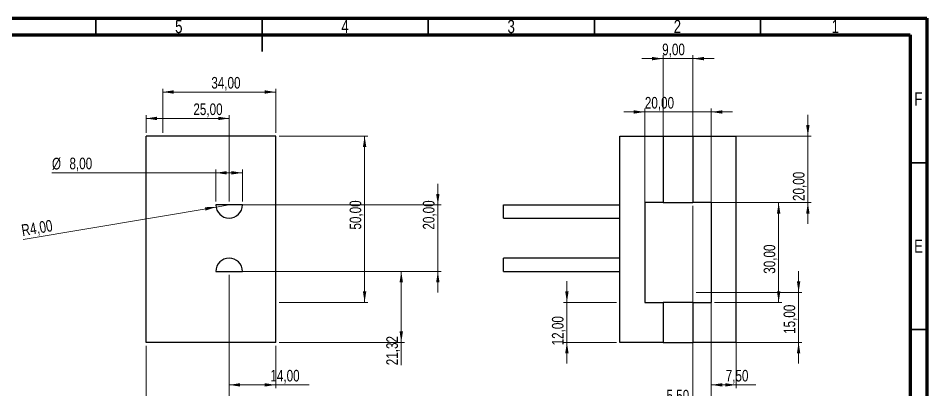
# Model space of a CAD drawing. Header units: millimetres. Extents: x 0 to 415, y 0 to 292.
# Drawn here: x 141.6 to 415, y 180.3 to 292 of the extents above; entities that cross this region are included whole.
import ezdxf

# ---------------------------------------------------------------- set-up
doc = ezdxf.new("R2010")
doc.units = ezdxf.units.MM
doc.styles.add('SLDTEXTSTYLE0', font='TXT', dxfattribs={"width": 0.75})
doc.dimstyles.new('SLDDIMSTYLE0', dxfattribs={"dimtxt": 3.5, "dimasz": 3.302, "dimexe": 0, "dimexo": 0.0625, "dimgap": 0.875, "dimtad": 1, "dimrnd": 1e-09, "dimzin": 12, "dimdsep": 46, "dimtxsty": 'SLDTEXTSTYLE0', "dimsah": 1, "dimcen": 0.09, "dimadec": 0, "dimazin": 3, "dimtfac": 1, "dimtofl": 0, "dimtmove": 0, "dimatfit": 3, "dimfxl": 0, "dimfrac": 2, "dimtolj": 1, "dimtzin": 12, "dimarcsym": 0})
doc.dimstyles.new('SLDDIMSTYLE1', dxfattribs={"dimtxt": 3.5, "dimasz": 3.302, "dimexe": 0, "dimexo": 0.0625, "dimgap": 0.875, "dimtad": 1, "dimrnd": 1e-09, "dimzin": 12, "dimdsep": 46, "dimtxsty": 'SLDTEXTSTYLE0', "dimsah": 1, "dimcen": 0.09, "dimadec": 0, "dimazin": 3, "dimtfac": 1, "dimtmove": 0, "dimatfit": 0, "dimfxl": 0, "dimfrac": 2, "dimtolj": 1, "dimtzin": 12, "dimarcsym": 0})
doc.dimstyles.new('SLDDIMSTYLE2', dxfattribs={"dimtxt": 3.5, "dimasz": 3.302, "dimexe": 0, "dimexo": 0.0625, "dimgap": 0.875, "dimtad": 1, "dimrnd": 1e-09, "dimzin": 12, "dimdsep": 46, "dimtxsty": 'SLDTEXTSTYLE0', "dimsah": 1, "dimcen": 0, "dimadec": 0, "dimazin": 3, "dimtfac": 1, "dimtofl": 0, "dimtmove": 0, "dimatfit": 3, "dimfxl": 0, "dimfrac": 2, "dimtolj": 1, "dimtzin": 12, "dimarcsym": 0})

# ---------------------------------------------------------------- blocks, each defined once
blk = doc.blocks.new('_D')
at = {"color": 7, "linetype": 'Continuous', "lineweight": 0}
for p, q in [((220.11, 256.6), (246.86, 256.6)), ((245.86, 206.6), (245.86, 256.6)), ((220.11, 206.6), (246.86, 206.6))]:
    blk.add_line(p, q, dxfattribs=at)
at = {"color": 7, "linetype": 'Continuous', "lineweight": 18}
for points in [[(245.86, 256.6), (245.35, 253.3), (246.37, 253.3)], [(245.86, 206.6), (246.37, 209.9), (245.35, 209.9)]]:
    blk.add_solid(points, dxfattribs=at)
at = {"color": 7, "linetype": 'Continuous', "lineweight": 18, "insert": (241.35, 228.48), "char_height": 3.5, "attachment_point": 1, "rotation": 90, "style": 'SLDTEXTSTYLE0'}
blk.add_mtext('50,00', dxfattribs=at)
blk = doc.blocks.new('_D_1')
at = {"color": 7, "linetype": 'Continuous', "lineweight": 0}
for p, q in [((185.11, 257.6), (185.11, 270.82)), ((219.11, 257.6), (219.11, 270.82)), ((185.11, 269.82), (219.11, 269.82))]:
    blk.add_line(p, q, dxfattribs=at)
at = {"color": 7, "linetype": 'Continuous', "lineweight": 18}
for points in [[(185.11, 269.82), (188.41, 269.32), (188.41, 270.33)], [(219.11, 269.82), (215.81, 270.33), (215.81, 269.32)]]:
    blk.add_solid(points, dxfattribs=at)
at = {"color": 7, "linetype": 'Continuous', "lineweight": 18, "insert": (199.74, 274.34), "char_height": 3.5, "attachment_point": 1, "style": 'SLDTEXTSTYLE0'}
blk.add_mtext('34,00', dxfattribs=at)
blk = doc.blocks.new('_D_2')
at = {"color": 7, "linetype": 'Continuous', "lineweight": 0}
for p, q in [((267.89, 235.92), (267.89, 242.27)), ((206.11, 235.92), (268.89, 235.92)), ((267.89, 215.92), (267.89, 235.92)), ((206.11, 215.92), (268.89, 215.92)), ((267.89, 215.92), (267.89, 209.57))]:
    blk.add_line(p, q, dxfattribs=at)
at = {"color": 7, "linetype": 'Continuous', "lineweight": 18}
for points in [[(267.89, 235.92), (268.4, 239.22), (267.38, 239.22)], [(267.89, 215.92), (267.38, 212.62), (268.4, 212.62)]]:
    blk.add_solid(points, dxfattribs=at)
at = {"color": 7, "linetype": 'Continuous', "lineweight": 18, "insert": (263.38, 228.48), "char_height": 3.5, "attachment_point": 1, "rotation": 90, "style": 'SLDTEXTSTYLE0'}
blk.add_mtext('20,00', dxfattribs=at)
blk = doc.blocks.new('_D_3')
at = {"color": 7, "linetype": 'Continuous', "lineweight": 0}
for p, q in [((180.11, 257.6), (180.11, 262.88)), ((205.11, 236.92), (205.11, 262.88)), ((205.11, 261.88), (180.11, 261.88))]:
    blk.add_line(p, q, dxfattribs=at)
at = {"color": 7, "linetype": 'Continuous', "lineweight": 18}
for points in [[(180.11, 261.88), (183.41, 261.37), (183.41, 262.39)], [(205.11, 261.88), (201.81, 262.39), (201.81, 261.37)]]:
    blk.add_solid(points, dxfattribs=at)
at = {"color": 7, "linetype": 'Continuous', "lineweight": 18, "insert": (194.35, 266.39), "char_height": 3.5, "attachment_point": 1, "style": 'SLDTEXTSTYLE0'}
blk.add_mtext('25,00', dxfattribs=at)
blk = doc.blocks.new('_D_4')
at = {"color": 7, "linetype": 'Continuous', "lineweight": 0}
for p, q in [((205.11, 214.92), (205.11, 170.64)), ((180.11, 193.6), (180.11, 170.64)), ((205.11, 171.64), (180.11, 171.64)), ((205.11, 171.64), (221.46, 171.64))]:
    blk.add_line(p, q, dxfattribs=at)
at = {"color": 7, "linetype": 'Continuous', "lineweight": 18}
for points in [[(180.11, 171.64), (183.41, 171.14), (183.41, 172.15)], [(205.11, 171.64), (201.81, 172.15), (201.81, 171.14)]]:
    blk.add_solid(points, dxfattribs=at)
at = {"color": 7, "linetype": 'Continuous', "lineweight": 18, "insert": (209.82, 176.16), "char_height": 3.5, "attachment_point": 1, "style": 'SLDTEXTSTYLE0'}
blk.add_mtext('25,00', dxfattribs=at)
blk = doc.blocks.new('_D_5')
at = {"color": 7, "linetype": 'Continuous', "lineweight": 0}
for p, q in [((210.11, 215.92), (257.89, 215.92)), ((256.89, 215.92), (256.89, 194.6)), ((220.11, 194.6), (257.89, 194.6)), ((256.89, 194.6), (256.89, 187.72))]:
    blk.add_line(p, q, dxfattribs=at)
at = {"color": 7, "linetype": 'Continuous', "lineweight": 18}
for points in [[(256.89, 215.92), (256.38, 212.62), (257.4, 212.62)], [(256.89, 194.6), (257.4, 197.9), (256.38, 197.9)]]:
    blk.add_solid(points, dxfattribs=at)
at = {"color": 7, "linetype": 'Continuous', "lineweight": 18, "insert": (252.38, 187.72), "char_height": 3.5, "attachment_point": 1, "rotation": 90, "style": 'SLDTEXTSTYLE0'}
blk.add_mtext('21,32', dxfattribs=at)
blk = doc.blocks.new('_D_6')
at = {"color": 7, "linetype": 'Continuous', "lineweight": 0}
for p, q in [((205.11, 214.92), (205.11, 180.82)), ((219.11, 193.6), (219.11, 180.82)), ((205.11, 181.82), (219.11, 181.82)), ((219.11, 181.82), (229.16, 181.82))]:
    blk.add_line(p, q, dxfattribs=at)
at = {"color": 7, "linetype": 'Continuous', "lineweight": 18}
for points in [[(205.11, 181.82), (208.41, 181.32), (208.41, 182.33)], [(219.11, 181.82), (215.81, 182.33), (215.81, 181.32)]]:
    blk.add_solid(points, dxfattribs=at)
at = {"color": 7, "linetype": 'Continuous', "lineweight": 18, "insert": (217.52, 186.34), "char_height": 3.5, "attachment_point": 1, "style": 'SLDTEXTSTYLE0'}
blk.add_mtext('14,00', dxfattribs=at)
blk = doc.blocks.new('_D_7')
at = {"color": 7, "linetype": 'Continuous', "lineweight": 0}
for q in [(143.13, 225.49), (205.11, 235.92)]:
    blk.add_line((201.17, 235.26), q, dxfattribs=at)
at = {"color": 7, "linetype": 'Continuous', "lineweight": 18}
blk.add_solid([(201.17, 235.26), (197.83, 235.21), (197.99, 234.21)], dxfattribs=at)
at = {"color": 7, "linetype": 'Continuous', "lineweight": 18, "insert": (142.38, 229.94), "char_height": 3.5, "attachment_point": 1, "rotation": 9.5507, "style": 'SLDTEXTSTYLE0'}
blk.add_mtext('R4,00', dxfattribs=at)
blk = doc.blocks.new('_D_8')
at = {"color": 7, "linetype": 'Continuous', "lineweight": 0}
for p, q in [((201.11, 236.92), (201.11, 246.54)), ((209.11, 236.92), (209.11, 246.54)), ((201.11, 245.54), (151.8, 245.54)), ((209.11, 245.54), (201.11, 245.54))]:
    blk.add_line(p, q, dxfattribs=at)
at = {"color": 7, "linetype": 'Continuous', "lineweight": 18}
for points in [[(201.11, 245.54), (204.41, 245.03), (204.41, 246.05)], [(209.11, 245.54), (205.81, 246.05), (205.81, 245.03)]]:
    blk.add_solid(points, dxfattribs=at)
at = {"color": 7, "linetype": 'Continuous', "lineweight": 18, "char_height": 3.5, "attachment_point": 1, "style": 'SLDTEXTSTYLE0'}
for s, insert in [('%%c', (151.8, 250.05)), ('8,00', (157.07, 250.1))]:
    blk.add_mtext(s, dxfattribs=dict(at, insert=insert))
blk = doc.blocks.new('_D_9')
at = {"color": 7, "linetype": 'Continuous', "lineweight": 0}
for p, q in [((330.15, 263.82), (323.8, 263.82)), ((330.15, 207.6), (330.15, 264.82)), ((350.15, 263.82), (330.15, 263.82)), ((350.15, 207.6), (350.15, 264.82)), ((350.15, 263.82), (356.5, 263.82))]:
    blk.add_line(p, q, dxfattribs=at)
at = {"color": 7, "linetype": 'Continuous', "lineweight": 18}
for points in [[(330.15, 263.82), (326.84, 264.33), (326.84, 263.32)], [(350.15, 263.82), (353.45, 263.32), (353.45, 264.33)]]:
    blk.add_solid(points, dxfattribs=at)
at = {"color": 7, "linetype": 'Continuous', "lineweight": 18, "insert": (330.17, 268.34), "char_height": 3.5, "attachment_point": 1, "style": 'SLDTEXTSTYLE0'}
blk.add_mtext('20,00', dxfattribs=at)
blk = doc.blocks.new('_D_10')
at = {"color": 7, "linetype": 'Continuous', "lineweight": 0}
for p, q in [((350.15, 205.6), (350.15, 180.82)), ((357.65, 205.6), (357.65, 180.82)), ((350.15, 181.82), (357.65, 181.82)), ((357.65, 181.82), (363.55, 181.82))]:
    blk.add_line(p, q, dxfattribs=at)
at = {"color": 7, "linetype": 'Continuous', "lineweight": 18}
for points in [[(350.15, 181.82), (353.45, 181.32), (353.45, 182.33)], [(357.65, 181.82), (354.34, 182.33), (354.34, 181.32)]]:
    blk.add_solid(points, dxfattribs=at)
at = {"color": 7, "linetype": 'Continuous', "lineweight": 18, "insert": (354.5, 186.34), "char_height": 3.5, "attachment_point": 1, "style": 'SLDTEXTSTYLE0'}
blk.add_mtext('7,50', dxfattribs=at)
blk = doc.blocks.new('_D_11')
at = {"color": 7, "linetype": 'Continuous', "lineweight": 0}
for p, q in [((351.15, 236.6), (371.42, 236.6)), ((370.42, 206.6), (370.42, 236.6)), ((351.15, 206.6), (371.42, 206.6))]:
    blk.add_line(p, q, dxfattribs=at)
at = {"color": 7, "linetype": 'Continuous', "lineweight": 18}
for points in [[(370.42, 236.6), (369.92, 233.3), (370.93, 233.3)], [(370.42, 206.6), (370.93, 209.9), (369.92, 209.9)]]:
    blk.add_solid(points, dxfattribs=at)
at = {"color": 7, "linetype": 'Continuous', "lineweight": 18, "insert": (365.91, 215.21), "char_height": 3.5, "attachment_point": 1, "rotation": 90, "style": 'SLDTEXTSTYLE0'}
blk.add_mtext('30,00', dxfattribs=at)
blk = doc.blocks.new('_D_12')
at = {"color": 7, "linetype": 'Continuous', "lineweight": 0}
for p, q in [((335.65, 279.85), (329.3, 279.85)), ((335.65, 237.6), (335.65, 280.85)), ((335.65, 279.85), (344.65, 279.85)), ((344.65, 237.6), (344.65, 280.85)), ((344.65, 279.85), (351, 279.85))]:
    blk.add_line(p, q, dxfattribs=at)
at = {"color": 7, "linetype": 'Continuous', "lineweight": 18}
for points in [[(335.65, 279.85), (332.34, 280.36), (332.34, 279.34)], [(344.65, 279.85), (347.95, 279.34), (347.95, 280.36)]]:
    blk.add_solid(points, dxfattribs=at)
at = {"color": 7, "linetype": 'Continuous', "lineweight": 18, "insert": (335.38, 284.36), "char_height": 3.5, "attachment_point": 1, "style": 'SLDTEXTSTYLE0'}
blk.add_mtext('9,00', dxfattribs=at)
blk = doc.blocks.new('_D_13')
at = {"color": 7, "linetype": 'Continuous', "lineweight": 0}
for p, q in [((344.65, 235.6), (344.65, 174.82)), ((350.15, 235.6), (350.15, 174.82)), ((344.65, 175.82), (336.68, 175.82)), ((344.65, 175.82), (350.15, 175.82)), ((350.15, 175.82), (356.5, 175.82))]:
    blk.add_line(p, q, dxfattribs=at)
at = {"color": 7, "linetype": 'Continuous', "lineweight": 18}
for points in [[(344.65, 175.82), (341.34, 176.33), (341.34, 175.32)], [(350.15, 175.82), (353.45, 175.32), (353.45, 176.33)]]:
    blk.add_solid(points, dxfattribs=at)
at = {"color": 7, "linetype": 'Continuous', "lineweight": 18, "insert": (336.68, 180.34), "char_height": 3.5, "attachment_point": 1, "style": 'SLDTEXTSTYLE0'}
blk.add_mtext('5,50', dxfattribs=at)
blk = doc.blocks.new('_D_14')
at = {"color": 7, "linetype": 'Continuous', "lineweight": 0}
for p, q in [((379.21, 256.6), (379.21, 262.95)), ((336.65, 256.6), (380.21, 256.6)), ((379.21, 236.6), (379.21, 256.6)), ((336.65, 236.6), (380.21, 236.6)), ((379.21, 236.6), (379.21, 230.25))]:
    blk.add_line(p, q, dxfattribs=at)
at = {"color": 7, "linetype": 'Continuous', "lineweight": 18}
for points in [[(379.21, 256.6), (379.72, 259.9), (378.7, 259.9)], [(379.21, 236.6), (378.7, 233.3), (379.72, 233.3)]]:
    blk.add_solid(points, dxfattribs=at)
at = {"color": 7, "linetype": 'Continuous', "lineweight": 18, "insert": (374.7, 237.07), "char_height": 3.5, "attachment_point": 1, "rotation": 90, "style": 'SLDTEXTSTYLE0'}
blk.add_mtext('20,00', dxfattribs=at)
blk = doc.blocks.new('_D_15')
at = {"color": 7, "linetype": 'Continuous', "lineweight": 0}
for p, q in [((306.72, 206.6), (306.72, 212.95)), ((321.65, 206.6), (305.72, 206.6)), ((306.72, 206.6), (306.72, 194.6)), ((321.65, 194.6), (305.72, 194.6)), ((306.72, 194.6), (306.72, 188.25))]:
    blk.add_line(p, q, dxfattribs=at)
at = {"color": 7, "linetype": 'Continuous', "lineweight": 18}
for points in [[(306.72, 206.6), (307.23, 209.9), (306.21, 209.9)], [(306.72, 194.6), (306.21, 191.3), (307.23, 191.3)]]:
    blk.add_solid(points, dxfattribs=at)
at = {"color": 7, "linetype": 'Continuous', "lineweight": 18, "insert": (302.21, 193.69), "char_height": 3.5, "attachment_point": 1, "rotation": 90, "style": 'SLDTEXTSTYLE0'}
blk.add_mtext('12,00', dxfattribs=at)
blk = doc.blocks.new('_D_16')
at = {"color": 7, "linetype": 'Continuous', "lineweight": 0}
for p, q in [((376.42, 209.6), (376.42, 215.95)), ((345.65, 209.6), (377.42, 209.6)), ((376.42, 194.6), (376.42, 209.6)), ((345.65, 194.6), (377.42, 194.6)), ((376.42, 194.6), (376.42, 188.25))]:
    blk.add_line(p, q, dxfattribs=at)
at = {"color": 7, "linetype": 'Continuous', "lineweight": 18}
for points in [[(376.42, 209.6), (376.93, 212.9), (375.92, 212.9)], [(376.42, 194.6), (375.92, 191.3), (376.93, 191.3)]]:
    blk.add_solid(points, dxfattribs=at)
at = {"color": 7, "linetype": 'Continuous', "lineweight": 18, "insert": (371.91, 197.14), "char_height": 3.5, "attachment_point": 1, "rotation": 90, "style": 'SLDTEXTSTYLE0'}
blk.add_mtext('15,00', dxfattribs=at)

msp = doc.modelspace()

# ---------------------------------------------------------------- linework, layer by layer
at = {"color": 7, "linetype": 'Continuous', "lineweight": 70}
for p, q in [((15, 292), (415, 292)), ((415, 292), (415, 5)), ((20, 287), (410, 287)), ((410, 287), (410, 10))]:
    msp.add_line(p, q, dxfattribs=at)
at = {"color": 7, "linetype": 'Continuous', "lineweight": 35}
for p, q in [((165, 287), (165, 292)), ((215, 292), (215, 282)), ((215, 287), (215, 292)), ((265, 287), (265, 292)), ((315, 287), (315, 292)), ((365, 287), (365, 292)), ((410, 248.5), (415, 248.5)), ((410, 198.5), (415, 198.5))]:
    msp.add_line(p, q, dxfattribs=at)
at = {"color": 7, "linetype": 'Continuous', "lineweight": 25}
for p, q in [((180.11, 194.602), (180.11, 256.602)), ((219.11, 256.602), (180.11, 256.602)), ((219.11, 194.602), (219.11, 256.602)), ((322.646, 194.602), (322.646, 256.602)), ((322.646, 256.602), (335.646, 256.602)), ((335.646, 256.602), (335.646, 236.602)), ((335.646, 256.602), (344.646, 256.602)), ((344.646, 256.602), (344.646, 236.602)), ((344.646, 256.602), (357.646, 256.602)), ((357.646, 194.602), (357.646, 256.602)), ((209.11, 235.922), (201.11, 235.922)), ((287.646, 231.922), (287.646, 235.922)), ((287.646, 235.922), (322.646, 235.922)), ((330.146, 236.602), (330.146, 206.602)), ((335.646, 236.602), (330.146, 236.602)), ((335.646, 236.602), (344.646, 236.602)), ((350.146, 236.602), (344.646, 236.602)), ((350.146, 236.602), (350.146, 206.602)), ((287.646, 231.922), (322.646, 231.922)), ((322.646, 219.922), (287.646, 219.922)), ((287.646, 215.922), (287.646, 219.922)), ((201.11, 215.922), (209.11, 215.922)), ((287.646, 215.922), (322.646, 215.922)), ((330.146, 206.602), (335.646, 206.602)), ((335.646, 206.602), (335.646, 194.602)), ((344.646, 206.602), (335.646, 206.602)), ((344.646, 206.602), (344.646, 194.602)), ((344.646, 206.602), (350.146, 206.602)), ((219.11, 194.602), (180.11, 194.602)), ((335.646, 194.602), (322.646, 194.602)), ((335.646, 194.602), (344.646, 194.602)), ((357.646, 194.602), (344.646, 194.602))]:
    msp.add_line(p, q, dxfattribs=at)
for centre, start, end in [((205.11, 235.922), 180, 0), ((205.11, 215.922), 0, 180)]:
    msp.add_arc(centre, 4, start, end, dxfattribs=at)

# ---------------------------------------------------------------- texts
at = {"color": 7, "linetype": 'Continuous', "lineweight": 0, "char_height": 3.969, "attachment_point": 2, "style": 'SLDTEXTSTYLE0'}
for s, insert in [('5', (189.96, 291.483)), ('4', (239.96, 291.483)), ('3', (289.96, 291.483)), ('2', (339.96, 291.483)), ('1', (387.46, 291.483)), ('F', (412.458, 269.733)), ('E', (412.508, 225.483))]:
    msp.add_mtext(s, dxfattribs=dict(at, insert=insert))

# ---------------------------------------------------------------- dimensions: what is measured, and where the dimension line sits
at = {"color": 7, "linetype": 'Continuous', "lineweight": 18}
for base, p1, p2, dimstyle, picture, middle in [((344.646, 282.629), (335.646, 236.602), (344.646, 236.602), 'SLDDIMSTYLE1', '_D_12', (339.904, 282.629)), ((219.11, 272.602), (185.11, 256.602), (219.11, 256.602), 'SLDDIMSTYLE0', '_D_1', (205.563, 272.602)), ((330.146, 266.602), (350.146, 206.602), (330.146, 206.602), 'SLDDIMSTYLE1', '_D_9', (335.984, 266.602)), ((180.11, 264.656), (205.11, 235.922), (180.11, 256.602), 'SLDDIMSTYLE1', '_D_3', (200.166, 264.656)), ((350.146, 178.602), (344.646, 236.602), (350.146, 236.602), 'SLDDIMSTYLE1', '_D_13', (341.204, 178.602)), ((180.11, 174.422), (205.11, 215.922), (180.11, 194.602), 'SLDDIMSTYLE0', '_D_4', (215.637, 174.422)), ((219.11, 184.602), (205.11, 215.922), (219.11, 194.602), 'SLDDIMSTYLE0', '_D_6', (223.338, 184.602)), ((357.646, 184.602), (350.146, 206.602), (357.646, 206.602), 'SLDDIMSTYLE0', '_D_10', (359.026, 184.602))]:
    dim = msp.add_linear_dim(base=base, p1=p1, p2=p2, dimstyle=dimstyle, dxfattribs=at)
    dim.commit()
    dim.dimension.update_dxf_attribs({"geometry": picture, "text_midpoint": middle, "dimtype": 160})
for base, p1, p2, dimstyle, picture, middle in [((376.429, 256.602), (335.646, 236.602), (335.646, 256.602), 'SLDDIMSTYLE1', '_D_14', (376.429, 242.892)), ((243.081, 256.602), (219.11, 206.602), (219.11, 256.602), 'SLDDIMSTYLE0', '_D', (243.081, 234.298)), ((265.11, 235.922), (205.11, 215.922), (205.11, 235.922), 'SLDDIMSTYLE1', '_D_2', (265.11, 234.298)), ((367.646, 236.602), (350.146, 206.602), (350.146, 236.602), 'SLDDIMSTYLE0', '_D_11', (367.646, 221.031)), ((254.11, 194.602), (209.11, 215.922), (219.11, 194.602), 'SLDDIMSTYLE0', '_D_5', (254.11, 193.538)), ((373.646, 209.602), (344.646, 194.602), (344.646, 209.602), 'SLDDIMSTYLE1', '_D_16', (373.646, 202.958)), ((303.942, 194.602), (322.646, 206.602), (322.646, 194.602), 'SLDDIMSTYLE1', '_D_15', (303.942, 199.505))]:
    dim = msp.add_linear_dim(base=base, p1=p1, p2=p2, angle=90, dimstyle=dimstyle, dxfattribs=at)
    dim.commit()
    dim.dimension.update_dxf_attribs({"geometry": picture, "text_midpoint": middle, "dimtype": 160})
dim = msp.add_linear_dim(base=(201.11, 245.539), p1=(209.11, 235.922), p2=(201.11, 235.922), text='%%c<>', dimstyle='SLDDIMSTYLE0', dxfattribs=at)
dim.commit()
dim.dimension.update_dxf_attribs({"geometry": '_D_8', "text_midpoint": (158.961, 245.539), "dimtype": 160})
dim = msp.add_radius_dim(center=(205.11, 235.922), mpoint=(201.166, 235.258), dimstyle='SLDDIMSTYLE2', dxfattribs=at)
dim.commit()
dim.dimension.update_dxf_attribs({"geometry": '_D_7', "text_midpoint": (148.923, 226.468), "dimtype": 164})

doc.saveas('drawing.dxf')
